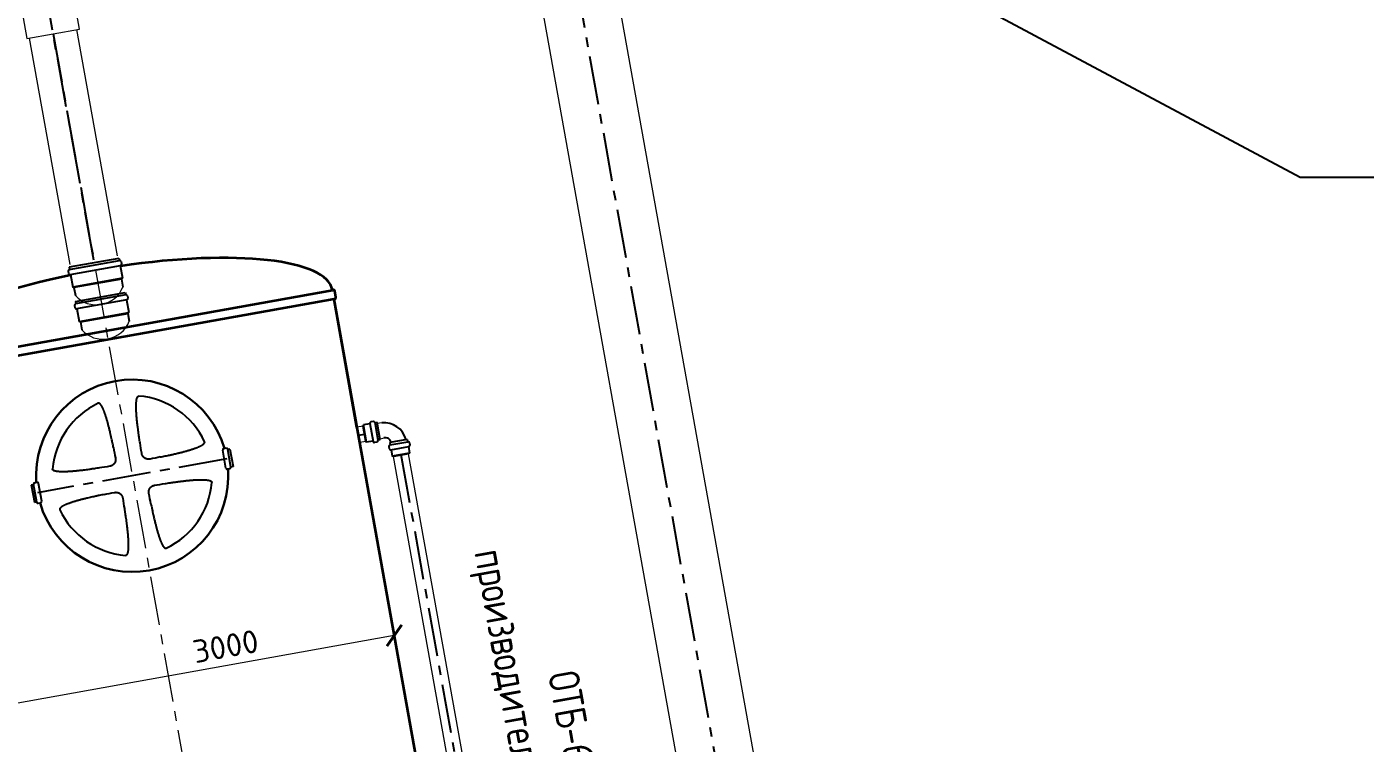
# Model space of a CAD drawing. Header units: millimetres. Extents: x 24859265 to 26550985, y 32092698 to 33532929.
# Drawn here: x 25974170 to 25982907, y 32920440 to 32925113 of the extents above; entities that cross this region are included whole.
import ezdxf
from ezdxf import colors
from ezdxf.entities.mleader import LeaderData, LeaderLine
from ezdxf.math import Vec2, Vec3

# ---------------------------------------------------------------- set-up
doc = ezdxf.new("R2010")
doc.units = ezdxf.units.MM
doc.linetypes.add('осевая', pattern=[50.8, 31.75, -6.35, 6.35, -6.35])
for name, color, linetype in [('Mitat', 1, 'Continuous'), ('Выноски', 7, 'Continuous'), ('Системный слой', 7, 'Continuous')]:
    doc.layers.add(name, color=color, linetype=linetype)
doc.layers.add('Труба профиль', color=7, linetype='Continuous', lineweight=50)
doc.styles.add('ARTEM Arial', font='simplex.shx')
doc.styles.add('ARTEM GOST', font='GOST_0.TTF')
doc.styles.add('GOST 2.304', font='GOST_0.TTF')
doc.styles.get("Standard").update_dxf_attribs({"font": 'arial.ttf'})
doc.dimstyles.new('ARTEM', dxfattribs={"dimtxt": 70, "dimasz": 50, "dimexe": 35, "dimexo": 15, "dimgap": 10, "dimtad": 1, "dimdec": 0, "dimtxsty": 'ARTEM Arial', "dimcen": 2.5, "dimclrd": 7, "dimclre": 7, "dimclrt": 7, "dimadec": 0, "dimazin": 0, "dimtfac": 1, "dimtdec": 0, "dimtmove": 0, "dimatfit": 3, "dimfxl": 1, "dimlwd": 15, "dimlwe": 15, "dimarcsym": 0})
doc.dimstyles.new('STANDARD$0', dxfattribs={"dimscale": 100, "dimtxt": 2.5, "dimasz": 1, "dimexe": 0.5, "dimexo": 2, "dimgap": 1, "dimtad": 1, "dimdec": 0, "dimzin": 0, "dimdsep": 46, "dimtxsty": 'Standard', "dimblk1": 'OBLIQUE', "dimblk2": 'OBLIQUE', "dimsah": 1, "dimcen": 2, "dimadec": 0, "dimazin": 0, "dimtfac": 1, "dimtdec": 4, "dimtofl": 0, "dimtmove": 2, "dimatfit": 3, "dimldrblk": 'OBLIQUE', "dimfxl": 1, "dimtolj": 1, "dimtzin": 0, "dimarcsym": 0})

# ---------------------------------------------------------------- blocks, each defined once
blk = doc.blocks.new('_ArchTick')
at = {"color": 0, "linetype": 'ByBlock', "const_width": 0.15}
blk.add_lwpolyline([(-0.5, -0.5), (0.5, 0.5)], dxfattribs=at)
blk = doc.blocks.new('*D215')
at = {"color": 7, "lineweight": 15, "transparency": 16777216}
for p, q in [((26107247.3, 32925939.7), (26107647.1, 32923711)), ((26104294.4, 32925409.9), (26104694.3, 32923181.2)), ((26107638.3, 32923760.2), (26104685.5, 32923230.5))]:
    blk.add_line(p, q, dxfattribs=at)
at = {"color": 7, "lineweight": 15, "transparency": 16777216, "xscale": 120, "yscale": 120, "zscale": 120}
for p, rotation in [((26107638.3, 32923760.2), 10.17141029970817), ((26104685.5, 32923230.5), 190.1714102997081)]:
    blk.add_blockref('_ArchTick', p, dxfattribs=dict(at, rotation=rotation))
at = {"color": 7, "lineweight": 20, "transparency": 16777216, "insert": (26106537.1, 32923689.7), "char_height": 150, "attachment_point": 5, "rotation": 10.17141, "style": 'ARTEM Arial'}
blk.add_mtext('3000', dxfattribs=at)
blk = doc.blocks.new('*D556')
at = {"color": 0, "lineweight": -2, "transparency": 16777216}
for p, q in [((25972304.7, 32930031.7), (25968929.3, 32929412.8)), ((25969175.2, 32929457.9), (25975256.3, 32896289.3)), ((25978385.8, 32896863), (25975010.3, 32896244.2))]:
    blk.add_line(p, q, dxfattribs=at)
at = {"color": 0, "lineweight": -2, "transparency": 16777216, "xscale": 750.0000000000001, "yscale": 750.0000000000001, "zscale": 750.0000000000001}
for p, rotation in [((25969175.2, 32929457.9), 100.3891302227786), ((25975256.3, 32896289.3), 280.3891302227786)]:
    blk.add_blockref('_ArchTick', p, dxfattribs=dict(at, rotation=rotation))
at = {"color": 0, "transparency": 16777216, "insert": (25973199.3, 32913053.9), "char_height": 1000, "attachment_point": 5, "rotation": 280.38913, "style": 'GOST 2.304'}
blk.add_mtext('\\A1;33722', dxfattribs=at)
blk = doc.blocks.new('_Oblique')
at = {"color": 0, "linetype": 'ByBlock', "lineweight": -2}
blk.add_line((-0.5, -0.5), (0.5, 0.5), dxfattribs=at)
blk = doc.blocks.new('fsadfs')
at = {"color": 1, "linetype": 'осевая', "lineweight": 25, "ltscale": 10}
for p, q in [((8927.3, -30378.6), (3836.6, -2004.1)), ((967.6, -5393.3), (561.5, -3129.5)), ((702.7, -3916.9), (967.6, -5393.3)), ((2694.9, -6534.2), (2734.5, -6527.1)), ((1836, -6688.2), (601, -6909.7)), ((2972.9, -6660.8), (6380.9, -25656.3))]:
    blk.add_line(p, q, dxfattribs=at)
at = {"lineweight": 20}
for p, q in [((9013.2, -29441.3), (4256.8, -2930.5)), ((8521, -29529.6), (3764.6, -3018.8)), ((1122.7, -5365.5), (857.8, -3889.1)), ((812.6, -5421.1), (547.7, -3944.7)), ((2846.9, -6453.8), (2818.1, -6458.9)), ((2725.3, -6475.6), (2685.7, -6482.7)), ((2835.7, -6557.2), (2865.1, -6552)), ((1858, -6633.5), (1858, -6633.5)), ((2703.3, -6580.7), (2742.9, -6573.6)), ((6331.8, -25665.1), (2924.5, -6674)), ((6430.1, -25647.5), (3022.9, -6656.2)), ((1875.5, -6730.9), (1875.5, -6730.9)), ((561.3, -6866.2), (561.3, -6866.2)), ((578.8, -6963.5), (578.8, -6963.5))]:
    blk.add_line(p, q, dxfattribs=at)
at = {"color": 7, "lineweight": 25}
for p, q in [((1131.9, -5380.9), (806.7, -5439.2)), ((807.8, -5454.3), (1136.1, -5395.3)), ((1131.9, -5380.9), (1134.5, -5395.6)), ((1146.2, -5402.4), (1148.9, -5417.4)), ((800.7, -5464.4), (803.4, -5479.4)), ((806.7, -5439.2), (809.3, -5454)), ((813.5, -5486.4), (1141.9, -5427.5)), ((815.1, -5486.2), (830, -5569.1)), ((1140.3, -5427.8), (1155.2, -5510.8)), ((838.4, -5572.1), (830, -5569.1)), ((838.4, -5572.1), (847.6, -5623.5)), ((1148.4, -5516.5), (1155.2, -5510.8)), ((1148.4, -5516.5), (1157.6, -5567.9)), ((848.2, -5663), (1173.4, -5604.6)), ((848.2, -5663), (850.8, -5677.7)), ((1177.6, -5619.1), (849.3, -5678)), ((1183.4, -5651.3), (855, -5710.2)), ((1173.4, -5604.6), (1176, -5619.4)), ((1181.8, -5651.6), (1196.7, -5734.6)), ((1187.7, -5626.1), (1190.4, -5641.2)), ((842.2, -5688.1), (844.9, -5703.2)), ((856.6, -5709.9), (871.5, -5792.9)), ((1189.9, -5740.3), (1196.7, -5734.6)), ((1189.9, -5740.3), (1199.1, -5791.7)), ((879.9, -5795.9), (871.5, -5792.9)), ((879.9, -5795.9), (889.1, -5847.3)), ((2769.8, -6459.7), (2728.3, -6467.1)), ((2769.5, -6458.1), (2790.4, -6574.8)), ((2791.6, -6445.3), (2776.5, -6448)), ((2801.7, -6452.3), (2822.6, -6569.1)), ((2816.7, -6451.2), (2802, -6453.9)), ((2837.1, -6564.8), (2816.7, -6451.2)), ((2725.3, -6475.5), (2728.3, -6467.1)), ((1830.4, -6749.5), (1809.5, -6632.8)), ((1831.5, -6620), (1816.5, -6622.7)), ((1862.6, -6743.7), (1841.6, -6627)), ((1856.7, -6625.9), (1841.9, -6628.6)), ((1856.7, -6625.9), (1877.1, -6739.5)), ((2742.9, -6573.9), (2748.7, -6580.7)), ((2790.1, -6573.3), (2748.7, -6580.7)), ((2815.6, -6579.2), (2800.5, -6581.9)), ((2837.1, -6564.8), (2822.3, -6567.5)), ((2894.1, -6607.8), (2896.8, -6622.8)), ((3013.6, -6562.2), (2900, -6582.6)), ((2900, -6582.6), (2902.7, -6597.4)), ((2901.1, -6597.7), (3017.8, -6576.7)), ((2906.9, -6629.9), (3023.6, -6608.9)), ((2908.4, -6629.6), (2915.9, -6671.1)), ((3013.6, -6562.2), (3016.2, -6577)), ((3022, -6609.2), (3029.5, -6650.7)), ((3027.9, -6583.8), (3030.6, -6598.8)), ((2924.2, -6674.1), (2915.9, -6671.1)), ((3022.7, -6656.4), (3029.5, -6650.7)), ((1855.6, -6753.8), (1840.5, -6756.5)), ((1877.1, -6739.5), (1862.3, -6742.2)), ((559.9, -6858.6), (574.7, -6855.9)), ((559.9, -6858.6), (580.3, -6972.2)), ((595.4, -6971.1), (574.4, -6854.4)), ((581.4, -6844.3), (596.5, -6841.6)), ((627.6, -6965.3), (606.6, -6848.6)), ((580.3, -6972.2), (595.1, -6969.5)), ((605.5, -6978.1), (620.5, -6975.4))]:
    blk.add_line(p, q, dxfattribs=at)
at = {"color": 1, "linetype": 'осевая', "lineweight": 15, "ltscale": 10}
blk.add_line((979.5, -5459), (4422.1, -24663), dxfattribs=at)
at = {"lineweight": 20}
blk.add_lwpolyline([(495.2, -3751), (530.5, -3947.8), (875, -3886), (839.7, -3689.1)], dxfattribs=at)
at = {"lineweight": 35}
for points in [[(-427.8, -6117.3), (2525.1, -5587.6)], [(2535.7, -5646.6), (-417.2, -6176.4)], [(3786.3, -12617.1), (2535.7, -5646.6)], [(2685.6, -6482.1), (2535.7, -5646.6)]]:
    blk.add_lwpolyline(points, dxfattribs=at)
for points in [[(2541.6, -5594.8, 0.414214), (2530, -5586.7), (2525.1, -5587.6)], [(2535.7, -5646.6), (2540.6, -5645.7, 0.414214), (2548.7, -5634.1), (2541.6, -5594.8)]]:
    blk.add_lwpolyline(points, format="xyb", dxfattribs=at)
at = {"color": 7, "lineweight": 25}
for centre, radius, start, end in [((1137.7, -5403.9), 8.7, 10.17141, 100.17141), ((809.3, -5462.8), 8.7, 100.17141, 190.17141), ((812, -5477.9), 8.7, 190.17141, 280.17141), ((1140.4, -5419), 8.7, 280.17141, 10.17141), ((850.8, -5686.6), 8.7, 100.17141, 190.17141), ((1179.1, -5627.7), 8.7, 10.17141, 100.17141), ((1181.8, -5642.7), 8.7, 280.17141, 10.17141), ((853.5, -5701.7), 8.7, 190.17141, 280.17141), ((2778, -6456.6), 8.7, 100.17141, 190.17141), ((2793.1, -6453.9), 8.7, 10.17141, 100.17141), ((2862.8, -6601), 148, 14.61281, 96.13395), ((2871.6, -6588), 36.7, 10.53779, 105.43236), ((1818, -6631.2), 8.7, 100.17141, 190.17141), ((1833.1, -6628.5), 8.7, 10.17141, 100.17141), ((2799, -6573.3), 8.7, 190.17141, 280.17141), ((2814.1, -6570.6), 8.7, 280.17141, 10.17141), ((2902.6, -6606.2), 8.7, 100.17141, 190.17141), ((2905.3, -6621.3), 8.7, 190.17141, 280.17141), ((3019.4, -6585.3), 8.7, 10.17141, 100.17141), ((3022.1, -6600.4), 8.7, 280.17141, 10.17141), ((1839, -6748), 8.7, 190.17141, 280.17141), ((1854, -6745.3), 8.7, 280.17141, 10.17141), ((583, -6852.8), 8.7, 100.17141, 190.17141), ((598, -6850.1), 8.7, 10.17141, 100.17141), ((603.9, -6969.6), 8.7, 190.17141, 280.17141), ((619, -6966.9), 8.7, 280.17141, 10.17141)]:
    blk.add_arc(centre, radius, start, end, dxfattribs=at)
at = {"lineweight": 20}
for centre in [(985.2, -5498.8), (1026.7, -5722.6)]:
    blk.add_arc(centre, 185.8, 222.19001, 338.15281, dxfattribs=at)
at = {"lineweight": 35}
for start_param, end_param in [(0, 1.46044), (1.681155, 3.141593)]:
    blk.add_ellipse((1048.7, -5852.4), major_axis=(1476.4, 264.9), ratio=0.266667, start_param=start_param, end_param=end_param, dxfattribs=at)
at = {"layer": 'Mitat', "color": 7, "lineweight": 25}
for p, q in [((1155.2, -5510.8), (830, -5569.1)), ((1148.4, -5516.5), (838.4, -5572.1)), ((871.5, -5792.9), (1196.7, -5734.6)), ((879.9, -5795.9), (1189.9, -5740.3)), ((2742.9, -6573.9), (2725.3, -6475.5)), ((2748.7, -6580.7), (2728.3, -6467.1)), ((3029.5, -6650.7), (2915.9, -6671.1)), ((3022.7, -6656.4), (2924.2, -6674.1))]:
    blk.add_line(p, q, dxfattribs=at)
at = {"layer": 'Системный слой', "color": 7, "lineweight": 30}
for start, end in [(16.38328, 183.95955), (196.40437, 3.93845)]:
    blk.add_arc((1218.5, -6798.9), 627.4, start, end, dxfattribs=at)
at = {"layer": 'Системный слой', "color": 7, "lineweight": 25}
for start, end in [(25.16569, 85.17713), (115.16569, 175.17713), (295.16569, 355.17713), (205.16569, 265.17713)]:
    blk.add_arc((1218.5, -6798.9), 521.8, start, end, dxfattribs=at)
at = {"layer": 'Системный слой', "color": 7, "lineweight": 25, "extrusion": (0, 0, -1)}
for centre, major_axis, start_param, end_param in [((61.1, -7006.6), (562.8, -3136.9), -1.634239, -1.612784), ((2375.9, -6591.3), (-562.8, 3136.9), -1.528808, -1.507354), ((1010.8, -5641.6), (-3136.9, -562.8), -1.634239, -1.612784), ((1010.8, -5641.6), (-3136.9, -562.8), -1.528808, -1.507354), ((1426.1, -7956.3), (3136.9, 562.8), -1.528808, -1.507354), ((1426.1, -7956.3), (3136.9, 562.8), -1.634239, -1.612784), ((61.1, -7006.6), (562.8, -3136.9), -1.528808, -1.507354), ((2375.9, -6591.3), (-562.8, 3136.9), -1.634239, -1.612784)]:
    blk.add_ellipse(centre, major_axis=major_axis, ratio=0.34202, start_param=start_param, end_param=end_param, dxfattribs=at)
at = {"layer": 'Системный слой', "color": 7, "lineweight": 25}
for points, knots in [([(1269.4, -6584.5), (1268.6, -6579.5), (1267.1, -6569.2), (1265.1, -6556.3), (1263.3, -6544.1), (1261.4, -6531), (1259, -6514.1), (1256.5, -6496), (1254.5, -6480.2), (1252.9, -6467.4), (1251.7, -6456.9), (1250.6, -6446.9), (1249.6, -6437.3), (1248.6, -6427.7), (1247.8, -6418.3), (1247, -6409), (1246.3, -6399.8), (1245.7, -6390.8), (1245.2, -6382.1), (1244.7, -6373.6), (1244.4, -6365.3), (1244.2, -6357.3), (1244.1, -6349.7), (1244.2, -6342.5), (1244.3, -6335.9), (1244.5, -6329.7), (1244.9, -6324), (1245.3, -6318.7), (1245.7, -6313.9), (1246.3, -6309.4), (1246.9, -6305.4), (1247.5, -6301.9), (1248.2, -6298.9), (1248.8, -6296.2), (1249.4, -6293.9), (1250.1, -6292), (1250.7, -6290.3), (1251.3, -6288.8), (1251.9, -6287.5), (1252.4, -6286.4), (1252.9, -6285.5), (1253.3, -6284.7), (1253.7, -6284.1), (1254.1, -6283.6), (1254.4, -6283.1), (1254.8, -6282.7), (1255.1, -6282.3), (1255.4, -6282), (1255.7, -6281.6), (1256, -6281.3), (1256.4, -6281), (1256.8, -6280.7), (1257.2, -6280.4), (1257.7, -6280.1), (1258.2, -6279.8), (1258.9, -6279.5), (1259.7, -6279.2), (1260.4, -6279), (1261.2, -6278.9), (1261.8, -6278.9), (1262.2, -6278.9), (1262.4, -6279)], [0, 0, 0, 0, 3.02765, 6.130095, 7.711356, 10.295721, 13.929306, 17.852185, 21.075848, 23.356556, 25.454567, 27.369743, 29.28457, 31.181263, 33.060102, 34.903414, 36.729231, 38.501691, 40.238572, 41.921872, 43.587415, 45.168284, 46.682445, 48.08064, 49.429669, 50.648002, 51.78422, 52.805921, 53.793743, 54.673452, 55.478237, 56.163293, 56.80467, 57.338103, 57.808296, 58.197357, 58.567882, 58.885925, 59.167818, 59.395948, 59.604956, 59.772794, 59.91893, 60.040332, 60.158922, 60.267663, 60.369344, 60.459616, 60.545402, 60.628157, 60.712316, 60.824376, 60.935003, 61.043224, 61.149462, 61.294441, 61.474783, 61.6447, 61.762042, 61.936931, 62, 62, 62, 62]), ([(1096.2, -6615.6), (1095.1, -6610.6), (1093.1, -6600.4), (1090.4, -6587.6), (1087.9, -6575.6), (1085.1, -6562.7), (1081.5, -6545.9), (1077.5, -6528.1), (1073.9, -6512.6), (1070.9, -6500.1), (1068.4, -6489.7), (1066, -6480), (1063.6, -6470.7), (1061.2, -6461.4), (1058.7, -6452.2), (1056.2, -6443.2), (1053.7, -6434.4), (1051.1, -6425.7), (1048.6, -6417.4), (1046, -6409.2), (1043.4, -6401.3), (1040.8, -6393.8), (1038.2, -6386.6), (1035.7, -6379.9), (1033.3, -6373.7), (1030.9, -6368), (1028.7, -6362.8), (1026.4, -6358), (1024.3, -6353.6), (1022.2, -6349.6), (1020.3, -6346.1), (1018.5, -6343), (1016.8, -6340.4), (1015.3, -6338.1), (1013.9, -6336.2), (1012.6, -6334.6), (1011.5, -6333.2), (1010.4, -6332), (1009.4, -6331), (1008.5, -6330.2), (1007.7, -6329.5), (1007.1, -6328.9), (1006.5, -6328.5), (1005.9, -6328.1), (1005.4, -6327.8), (1005, -6327.5), (1004.5, -6327.3), (1004.1, -6327), (1003.7, -6326.9), (1003.3, -6326.7), (1002.9, -6326.5), (1002.4, -6326.3), (1001.9, -6326.2), (1001.3, -6326.1), (1000.7, -6326), (1000, -6325.9), (999.2, -6325.9), (998.4, -6326), (997.6, -6326.2), (997.1, -6326.4), (996.7, -6326.6), (996.6, -6326.6)], [0, 0, 0, 0, 3.02765, 6.130095, 7.711356, 10.295721, 13.929306, 17.852185, 21.075848, 23.356556, 25.454567, 27.369743, 29.28457, 31.181263, 33.060102, 34.903414, 36.729231, 38.501691, 40.238572, 41.921872, 43.587415, 45.168284, 46.682445, 48.08064, 49.429669, 50.648002, 51.78422, 52.805921, 53.793743, 54.673452, 55.478237, 56.163293, 56.80467, 57.338103, 57.808296, 58.197357, 58.567882, 58.885925, 59.167818, 59.395948, 59.604956, 59.772794, 59.91893, 60.040332, 60.158922, 60.267663, 60.369344, 60.459616, 60.545402, 60.628157, 60.712316, 60.824376, 60.935003, 61.043224, 61.149462, 61.294441, 61.474783, 61.6447, 61.762042, 61.936931, 62, 62, 62, 62]), ([(1401.8, -6676.6), (1407.1, -6675.5), (1417.8, -6673.4), (1434.1, -6670), (1447.9, -6667.1), (1459.2, -6664.6), (1468, -6662.7), (1477.8, -6660.5), (1488.9, -6658), (1501.2, -6655.2), (1512.6, -6652.5), (1523, -6650), (1532.5, -6647.7), (1541.9, -6645.3), (1551.4, -6642.9), (1560.7, -6640.4), (1569.8, -6637.9), (1578.8, -6635.4), (1587.5, -6632.8), (1596, -6630.3), (1604.2, -6627.7), (1612.2, -6625.1), (1619.9, -6622.6), (1627.3, -6620), (1634.2, -6617.5), (1640.6, -6615), (1646.6, -6612.6), (1652.1, -6610.2), (1657.1, -6608), (1661.6, -6605.9), (1665.8, -6603.8), (1669.6, -6601.8), (1672.8, -6599.9), (1675.7, -6598.1), (1678.2, -6596.5), (1680.3, -6595.1), (1682, -6593.8), (1683.5, -6592.5), (1684.8, -6591.4), (1685.9, -6590.4), (1686.8, -6589.5), (1687.6, -6588.6), (1688.2, -6587.9), (1688.7, -6587.3), (1689.1, -6586.7), (1689.4, -6586.2), (1689.7, -6585.7), (1690, -6585.3), (1690.2, -6584.8), (1690.4, -6584.5), (1690.6, -6584.1), (1690.8, -6583.7), (1690.9, -6583.3), (1691.1, -6582.8), (1691.2, -6582.3), (1691.4, -6581.8), (1691.5, -6581.2), (1691.5, -6580.5), (1691.5, -6579.6), (1691.4, -6578.9), (1691.2, -6578.1), (1691, -6577.5), (1690.8, -6577.1), (1690.8, -6577)], [0, 0, 0, 0, 3.294372, 6.658592, 10.121593, 11.902894, 13.727108, 15.565806, 18.089199, 20.650882, 23.250738, 25.227925, 27.214477, 29.207845, 31.198516, 33.161939, 35.100749, 36.992852, 38.86301, 40.668913, 42.43271, 44.134312, 45.815956, 47.40632, 48.925529, 50.321905, 51.666806, 52.875385, 53.998684, 55.003566, 55.973887, 56.834853, 57.620252, 58.285215, 58.906539, 59.421027, 59.873097, 60.246259, 60.602155, 60.908041, 61.180307, 61.401463, 61.604048, 61.767517, 61.910185, 62.028901, 62.14479, 62.250718, 62.349589, 62.437156, 62.520317, 62.600986, 62.683377, 62.794474, 62.904935, 63.013803, 63.122506, 63.271682, 63.45784, 63.633238, 63.754366, 63.934896, 64, 64, 64, 64]), ([(1109.4, -6682.6), (1109.6, -6683.4), (1109.9, -6685.1), (1110.2, -6687.6), (1110.3, -6690.1), (1110.4, -6692.6), (1110.3, -6695.1), (1110.1, -6697.7), (1109.8, -6700.2), (1109.3, -6702.6), (1108.7, -6705.1), (1107.9, -6707.4), (1107.1, -6709.6), (1106.2, -6711.8), (1105.1, -6713.9), (1104, -6715.8), (1102.9, -6717.6), (1101.5, -6719.5), (1100.2, -6721.2), (1098.7, -6722.9), (1097.1, -6724.6), (1095.2, -6726.3), (1093.3, -6727.8), (1091.5, -6729.2), (1089.6, -6730.5), (1087.7, -6731.5), (1085.5, -6732.7), (1083.7, -6733.6), (1081.5, -6734.4), (1079.6, -6735.2), (1077.1, -6735.9), (1074.3, -6736.6), (1072.4, -6737), (1071.5, -6737.1)], [0, 0, 0, 0, 1.160825, 2.293619, 3.435628, 4.588757, 5.746252, 6.905358, 8.060478, 9.206889, 10.341203, 11.457205, 12.554205, 13.633169, 14.695741, 15.717068, 16.69175, 17.601108, 18.876909, 19.676175, 20.71619, 22.027068, 23.211446, 23.982012, 25.113816, 26.386625, 26.915982, 28.452958, 29.235773, 30.022226, 31.353686, 32.71083, 34, 34, 34, 34]), ([(1334.8, -6689.9), (1334, -6690.1), (1332.3, -6690.3), (1329.9, -6690.6), (1327.4, -6690.8), (1324.8, -6690.9), (1322.3, -6690.8), (1319.8, -6690.6), (1317.3, -6690.2), (1314.8, -6689.7), (1312.4, -6689.1), (1310, -6688.4), (1307.8, -6687.6), (1305.6, -6686.6), (1303.5, -6685.6), (1301.6, -6684.5), (1299.7, -6683.3), (1298, -6682.1), (1296.4, -6680.8), (1294.8, -6679.4), (1293.3, -6678), (1291.8, -6676.5), (1290.6, -6675.1), (1289.3, -6673.4), (1287.9, -6671.5), (1286.5, -6669.2), (1285.2, -6666.8), (1284.2, -6664.8), (1283.2, -6662.6), (1282.3, -6660.2), (1281.4, -6657.3), (1280.8, -6654.5), (1280.4, -6652.8), (1280.3, -6651.9)], [0, 0, 0, 0, 1.160827, 2.293622, 3.43563, 4.588756, 5.746246, 6.905348, 8.060469, 9.206891, 10.341224, 11.457239, 12.554235, 13.633163, 14.697615, 15.730559, 16.730575, 17.684561, 18.604883, 19.490061, 20.578623, 21.459916, 22.381037, 23.113319, 24.320591, 25.627437, 26.832376, 28.012841, 28.720001, 30.061886, 31.592299, 32.799071, 34, 34, 34, 34]), ([(1004.1, -6748), (998.6, -6748.8), (987.7, -6750.5), (974, -6752.6), (962.4, -6754.3), (952.8, -6755.7), (940.6, -6757.5), (926.2, -6759.5), (909.8, -6761.7), (894.9, -6763.5), (882, -6765.1), (871.3, -6766.3), (861.3, -6767.4), (851.7, -6768.4), (842.1, -6769.3), (832.8, -6770.1), (823.5, -6770.8), (814.5, -6771.5), (805.7, -6772), (797.2, -6772.5), (788.9, -6772.9), (780.8, -6773.1), (773.1, -6773.3), (765.8, -6773.3), (758.9, -6773.2), (752.5, -6773), (746.5, -6772.8), (741.1, -6772.4), (736.1, -6772), (731.5, -6771.5), (727.2, -6770.9), (723.5, -6770.3), (720.2, -6769.7), (717.3, -6769), (714.8, -6768.4), (712.7, -6767.7), (710.8, -6767.1), (709.2, -6766.5), (707.8, -6765.9), (706.6, -6765.4), (705.6, -6764.8), (704.7, -6764.4), (704, -6763.9), (703.4, -6763.5), (702.9, -6763.2), (702.5, -6762.8), (702.1, -6762.5), (701.7, -6762.2), (701.4, -6761.9), (701.1, -6761.6), (700.8, -6761.3), (700.5, -6761), (700.2, -6760.6), (699.9, -6760.2), (699.6, -6759.7), (699.3, -6759.2), (699, -6758.5), (698.7, -6757.7), (698.6, -6757), (698.5, -6756.2), (698.5, -6755.6), (698.5, -6755.2), (698.5, -6755.1)], [0, 0, 0, 0, 3.289426, 6.641073, 8.341944, 10.288254, 12.467464, 15.73036, 19.040043, 22.396272, 24.748618, 26.9013, 28.85179, 30.799553, 32.720392, 34.61697, 36.467565, 38.296603, 40.062486, 41.787015, 43.450467, 45.094385, 46.649301, 48.134932, 49.501134, 50.817333, 52.001692, 53.103719, 54.091658, 55.04643, 55.895777, 56.672128, 57.331893, 57.949266, 58.462051, 58.913492, 59.286861, 59.642661, 59.947993, 60.219335, 60.439132, 60.640228, 60.80198, 60.942837, 61.059698, 61.173776, 61.278051, 61.375378, 61.461577, 61.543439, 61.622848, 61.70395, 61.81331, 61.922045, 62.029212, 62.136217, 62.283062, 62.466311, 62.638969, 62.758204, 62.935914, 63, 63, 63, 63]), ([(1327.5, -6915.3), (1327.4, -6914.5), (1327.1, -6912.8), (1326.8, -6910.3), (1326.6, -6907.8), (1326.6, -6905.3), (1326.6, -6902.7), (1326.9, -6900.2), (1327.2, -6897.7), (1327.7, -6895.2), (1328.3, -6892.8), (1329, -6890.5), (1329.9, -6888.2), (1330.8, -6886.1), (1331.8, -6884), (1333, -6882), (1334.1, -6880.2), (1335.4, -6878.5), (1336.6, -6876.9), (1338, -6875.3), (1339.4, -6873.8), (1341, -6872.3), (1342.4, -6871.1), (1344, -6869.8), (1345.9, -6868.4), (1348.2, -6866.9), (1350.6, -6865.6), (1352.6, -6864.6), (1354.8, -6863.7), (1357.2, -6862.8), (1360.1, -6861.9), (1362.9, -6861.2), (1364.6, -6860.9), (1365.5, -6860.7)], [0, 0, 0, 0, 1.160827, 2.293622, 3.43563, 4.588756, 5.746246, 6.905348, 8.060469, 9.206891, 10.341224, 11.457239, 12.554235, 13.633163, 14.697615, 15.730559, 16.730575, 17.684561, 18.604883, 19.490061, 20.578623, 21.459916, 22.381037, 23.113319, 24.320591, 25.627437, 26.832376, 28.012841, 28.720001, 30.061886, 31.592299, 32.799071, 34, 34, 34, 34]), ([(1432.9, -6849.9), (1438.3, -6849.1), (1449.1, -6847.4), (1465.5, -6844.9), (1479.5, -6842.8), (1491, -6841.2), (1499.9, -6839.9), (1508.9, -6838.7), (1518.1, -6837.4), (1527.4, -6836.2), (1536.9, -6835), (1546.5, -6833.8), (1556.2, -6832.7), (1565.9, -6831.6), (1575.7, -6830.5), (1585.4, -6829.5), (1595, -6828.6), (1604.5, -6827.8), (1613.8, -6827), (1622.8, -6826.4), (1631.7, -6825.8), (1640.3, -6825.4), (1648.7, -6825), (1656.8, -6824.8), (1664.6, -6824.6), (1671.9, -6824.6), (1678.8, -6824.7), (1685.3, -6824.9), (1691.2, -6825.2), (1696.6, -6825.5), (1701.6, -6826), (1706.2, -6826.5), (1710.4, -6827.1), (1714, -6827.7), (1717.3, -6828.3), (1720.1, -6829), (1722.5, -6829.6), (1724.6, -6830.2), (1726.4, -6830.9), (1727.9, -6831.4), (1729.3, -6832), (1730.4, -6832.6), (1731.4, -6833.1), (1732.3, -6833.5), (1733, -6834), (1733.5, -6834.4), (1734, -6834.7), (1734.5, -6835), (1734.9, -6835.4), (1735.2, -6835.7), (1735.6, -6836), (1735.9, -6836.3), (1736.1, -6836.6), (1736.4, -6836.9), (1736.8, -6837.3), (1737.1, -6837.7), (1737.4, -6838.2), (1737.7, -6838.7), (1738, -6839.4), (1738.2, -6840.1), (1738.4, -6840.9), (1738.5, -6841.7), (1738.5, -6842.3), (1738.5, -6842.7), (1738.5, -6842.8)], [0, 0, 0, 0, 3.346522, 6.766848, 10.291529, 12.10647, 13.966728, 15.842272, 17.760329, 19.705723, 21.690551, 23.687495, 25.705597, 27.732688, 29.765616, 31.795276, 33.795524, 35.769581, 37.694349, 39.596139, 41.431301, 43.222957, 44.950628, 46.657893, 48.27186, 49.813093, 51.228677, 52.591625, 53.814671, 54.950111, 55.963708, 56.941681, 57.807329, 58.595452, 59.260387, 59.880783, 60.393124, 60.842571, 61.213062, 61.566815, 61.871519, 62.143339, 62.364996, 62.568381, 62.733225, 62.877534, 62.998106, 63.115804, 63.223386, 63.323799, 63.412733, 63.497193, 63.579124, 63.662803, 63.775637, 63.887825, 63.998395, 64.108796, 64.260302, 64.449369, 64.627508, 64.750528, 64.933879, 65, 65, 65, 65]), ([(1035.1, -6921.3), (1029.9, -6922.3), (1019.3, -6924.5), (1005.9, -6927.3), (994.7, -6929.6), (985.3, -6931.6), (973.4, -6934.2), (959.3, -6937.3), (943.3, -6940.9), (928.7, -6944.3), (916, -6947.4), (905.6, -6949.9), (895.8, -6952.4), (886.4, -6954.8), (877.1, -6957.3), (868, -6959.8), (859.1, -6962.3), (850.3, -6964.8), (841.8, -6967.4), (833.6, -6969.9), (825.5, -6972.5), (817.8, -6975.1), (810.4, -6977.7), (803.5, -6980.2), (796.9, -6982.7), (790.9, -6985.1), (785.4, -6987.4), (780.4, -6989.7), (775.7, -6991.8), (771.5, -6993.9), (767.7, -6996), (764.4, -6997.9), (761.5, -6999.6), (759, -7001.2), (756.8, -7002.7), (755.1, -7004.1), (753.5, -7005.3), (752.2, -7006.4), (751.1, -7007.5), (750.2, -7008.4), (749.4, -7009.2), (748.8, -7010), (748.3, -7010.6), (747.9, -7011.2), (747.5, -7011.7), (747.2, -7012.2), (747, -7012.6), (746.7, -7013), (746.5, -7013.4), (746.4, -7013.8), (746.2, -7014.2), (746, -7014.6), (745.9, -7015.1), (745.7, -7015.6), (745.6, -7016.1), (745.5, -7016.7), (745.4, -7017.4), (745.5, -7018.3), (745.6, -7019), (745.8, -7019.8), (746, -7020.4), (746.1, -7020.7), (746.2, -7020.8)], [0, 0, 0, 0, 3.218923, 6.506826, 8.178508, 10.098303, 12.252324, 15.489576, 18.77979, 22.122744, 24.473336, 26.627827, 28.584132, 30.538174, 32.467068, 34.373014, 36.235157, 38.076608, 39.857077, 41.597492, 43.27857, 44.940532, 46.513958, 48.018144, 49.402538, 50.736545, 51.936949, 53.053667, 54.053979, 55.020167, 55.878253, 56.661609, 57.325775, 57.946675, 58.461223, 58.913538, 59.286894, 59.642684, 59.948009, 60.219346, 60.43914, 60.640233, 60.801982, 60.942838, 61.059698, 61.173776, 61.278051, 61.375378, 61.461577, 61.543439, 61.622847, 61.70395, 61.81331, 61.922045, 62.029212, 62.136217, 62.283062, 62.466311, 62.638969, 62.758204, 62.935914, 63, 63, 63, 63]), ([(1102.1, -6908), (1103, -6907.8), (1104.6, -6907.6), (1107.1, -6907.3), (1109.6, -6907.1), (1112.1, -6907), (1114.7, -6907.1), (1117.2, -6907.3), (1119.7, -6907.7), (1122.2, -6908.1), (1124.6, -6908.8), (1126.9, -6909.5), (1129.2, -6910.3), (1131.4, -6911.3), (1133.4, -6912.3), (1135.4, -6913.4), (1137.3, -6914.6), (1139, -6915.8), (1140.6, -6917.1), (1142.2, -6918.5), (1143.7, -6919.9), (1145.1, -6921.4), (1146.3, -6922.8), (1147.6, -6924.5), (1149, -6926.4), (1150.5, -6928.7), (1151.8, -6931), (1152.8, -6933.1), (1153.7, -6935.3), (1154.7, -6937.7), (1155.5, -6940.6), (1156.2, -6943.4), (1156.5, -6945.1), (1156.7, -6945.9)], [0, 0, 0, 0, 1.160827, 2.293622, 3.43563, 4.588756, 5.746246, 6.905348, 8.060469, 9.206891, 10.341224, 11.457239, 12.554235, 13.633163, 14.697615, 15.730559, 16.730575, 17.684561, 18.604883, 19.490061, 20.578623, 21.459916, 22.381037, 23.113319, 24.320591, 25.627437, 26.832376, 28.012841, 28.720001, 30.061886, 31.592299, 32.799071, 34, 34, 34, 34]), ([(1340.8, -6982.3), (1341.8, -6987.4), (1344, -6997.8), (1346.7, -7010.9), (1349.3, -7023.2), (1352.1, -7036.4), (1355.8, -7053.4), (1359.9, -7071.5), (1363.5, -7087.3), (1366.5, -7099.9), (1369.1, -7110.4), (1371.6, -7120.2), (1374, -7129.6), (1376.4, -7138.9), (1378.9, -7148.1), (1381.5, -7157.1), (1384, -7165.9), (1386.5, -7174.5), (1389.1, -7182.8), (1391.7, -7190.9), (1394.3, -7198.7), (1396.9, -7206.2), (1399.5, -7213.3), (1402, -7219.9), (1404.4, -7226), (1406.8, -7231.6), (1409, -7236.7), (1411.2, -7241.4), (1413.4, -7245.7), (1415.4, -7249.5), (1417.3, -7252.9), (1419.1, -7255.9), (1420.7, -7258.4), (1422.2, -7260.6), (1423.6, -7262.3), (1424.8, -7263.9), (1425.9, -7265.2), (1427, -7266.3), (1427.9, -7267.2), (1428.8, -7268), (1429.5, -7268.6), (1430.2, -7269.2), (1430.7, -7269.6), (1431.2, -7269.9), (1431.7, -7270.2), (1432.2, -7270.5), (1432.6, -7270.7), (1433, -7270.9), (1433.3, -7271.1), (1433.7, -7271.2), (1434.1, -7271.4), (1434.6, -7271.6), (1435.1, -7271.7), (1435.7, -7271.8), (1436.2, -7271.9), (1437, -7272), (1437.8, -7272), (1438.6, -7271.9), (1439.3, -7271.7), (1439.9, -7271.5), (1440.3, -7271.3), (1440.4, -7271.2)], [0, 0, 0, 0, 3.098261, 6.270257, 7.885874, 10.522158, 14.222088, 18.211189, 21.48322, 23.791405, 25.91056, 27.83924, 29.766287, 31.670808, 33.554374, 35.397495, 37.221269, 38.987539, 40.715871, 42.387727, 44.041242, 45.608249, 47.107289, 48.488328, 49.8195, 51.017864, 52.132795, 53.131323, 54.095468, 54.950922, 55.731334, 56.392139, 57.009565, 57.520478, 57.969136, 58.338887, 58.691133, 58.993238, 59.261551, 59.478662, 59.677208, 59.836711, 59.975492, 60.090496, 60.202763, 60.305383, 60.401166, 60.485997, 60.56656, 60.644707, 60.724522, 60.832147, 60.939155, 61.044621, 61.149928, 61.294442, 61.474783, 61.6447, 61.762042, 61.936931, 62, 62, 62, 62]), ([(1167.5, -7013.4), (1168.3, -7018.6), (1170, -7029), (1172, -7042.3), (1173.8, -7054.7), (1175.8, -7068), (1178.2, -7085.3), (1180.7, -7103.7), (1182.7, -7119.7), (1184.3, -7132.6), (1185.5, -7143.3), (1186.6, -7153.3), (1187.6, -7163), (1188.6, -7172.6), (1189.4, -7182.1), (1190.2, -7191.4), (1190.9, -7200.6), (1191.5, -7209.5), (1191.9, -7218.2), (1192.3, -7226.7), (1192.6, -7234.9), (1192.8, -7242.9), (1192.8, -7250.3), (1192.8, -7257.4), (1192.6, -7264), (1192.3, -7270.1), (1192, -7275.6), (1191.6, -7280.8), (1191.1, -7285.5), (1190.5, -7289.9), (1189.9, -7293.7), (1189.2, -7297.1), (1188.6, -7300), (1187.9, -7302.6), (1187.3, -7304.7), (1186.7, -7306.6), (1186.1, -7308.2), (1185.5, -7309.6), (1184.9, -7310.8), (1184.4, -7311.9), (1183.9, -7312.7), (1183.5, -7313.4), (1183.1, -7314), (1182.7, -7314.5), (1182.4, -7314.9), (1182.1, -7315.3), (1181.7, -7315.7), (1181.4, -7316), (1181.2, -7316.3), (1180.9, -7316.6), (1180.5, -7316.9), (1180.1, -7317.2), (1179.7, -7317.5), (1179.3, -7317.8), (1178.7, -7318.1), (1178.1, -7318.4), (1177.3, -7318.7), (1176.5, -7318.9), (1175.7, -7319), (1175.1, -7319), (1174.7, -7318.9), (1174.6, -7318.9)], [0, 0, 0, 0, 3.098261, 6.270257, 7.885874, 10.522158, 14.222088, 18.211189, 21.48322, 23.791405, 25.91056, 27.83924, 29.766287, 31.670808, 33.554374, 35.397495, 37.221271, 38.987539, 40.715869, 42.387727, 44.041242, 45.608249, 47.107289, 48.488328, 49.8195, 51.017864, 52.132795, 53.131323, 54.095468, 54.950922, 55.731334, 56.392139, 57.009565, 57.520478, 57.969136, 58.338887, 58.691133, 58.993238, 59.261551, 59.478662, 59.677208, 59.836711, 59.975492, 60.090496, 60.202763, 60.305383, 60.401166, 60.485997, 60.56656, 60.644707, 60.724522, 60.832147, 60.939155, 61.044621, 61.149928, 61.294442, 61.474783, 61.6447, 61.762042, 61.936931, 62, 62, 62, 62])]:
    blk.add_open_spline(points, degree=3, knots=knots, dxfattribs=at)
at = {"lineweight": 20, "insert": (3965.9, -7153.6), "char_height": 200, "width": 3508.954, "attachment_point": 1, "rotation": 280.17141, "style": 'ARTEM GOST'}
blk.add_mtext('\\pi918.17;ОТБ-60 (3,0х8,0), \\P\\pi49.688;производительностью 56-60 л/с', dxfattribs=at)
at = {"lineweight": 20}
dim = blk.add_linear_dim(base=(-23.5, -8370.6), p1=(2535.7, -5646.6), p2=(-417.2, -6176.4), angle=10.17141, dimstyle='ARTEM', override={"dimtxt": 150, "dimasz": 120, "dimexe": 50, "dimgap": 50, "dimblk1": 'ArchTick', "dimblk2": 'ArchTick', "dimsah": 1}, dxfattribs=at)
dim.commit()
dim.dimension.update_dxf_attribs({"geometry": '*D215', "text_midpoint": (1850.2, -8034.5), "dimtype": 128, "insert": (-26104708.9, -32931601.1)})

msp = doc.modelspace()

# ---------------------------------------------------------------- block references
at = {"layer": 'Труба профиль'}
msp.add_blockref('fsadfs', (25973640.1473, 32928983.9906), dxfattribs=at)

# ---------------------------------------------------------------- dimensions: what is measured, and where the dimension line sits
dim = msp.add_aligned_dim(p1=(25973288.3257, 32930212.0175), p2=(25979369.4097, 32897043.3575), distance=-4181.715, dimstyle='STANDARD$0', override={"dimscale": 500, "dimtxt": 2, "dimasz": 1.5, "dimtxsty": 'GOST 2.304', "dimblk1": 'ArchTick', "dimblk2": 'ArchTick'})
dim.commit()
dim.dimension.update_dxf_attribs({"geometry": '*D556', "text_midpoint": (25973199.3147, 32913053.9207)})

# ---------------------------------------------------------------- leaders
at = {"layer": 'Выноски', "color": 0, "lineweight": -2}
ml = msp.add_multileader_mtext('Standard', dxfattribs=at)
ml.set_content('{\\C0;Пр. КК-18\\P%%C1000}', color=5, style='GOST 2.304')
ml.set_leader_properties(lineweight=-3)
ml.build(insert=Vec2(0, 0))
ml.multileader.update_dxf_attribs({"text_left_attachment_type": 6, "text_right_attachment_type": 6, "dogleg_length": 1, "arrow_head_size": 1250, "scale": 500})
ctx = ml.context
ctx.base_point, ctx.scale, ctx.char_height, ctx.arrow_head_size, ctx.landing_gap_size, ctx.plane_origin = Vec3(25982582.4957, 32924132.5434, 4288), 500, 1250, 1250, 900, Vec3(25981455.1213, 32906845.3718, 4288)
ctx.left_attachment, ctx.right_attachment, ctx.text_align_type = 6, 6, 1
notes = []
notes.append((ctx, [(0, (1, 1, 0), (25982482.6479, 32924132.5434, 4288), (1, 0), 99.8478, [(1, [(25978022.5134, 32926513.5714, 4288)], 0, [])])]))
ctx.mtext.insert, ctx.mtext.alignment, ctx.mtext.flow_direction = Vec3(25986361.9599, 32925632.5434, 4288), 2, 5
for ctx, leaders in notes:
    for number, flags, end, landing, length, lines in leaders:
        leader = LeaderData()
        leader.index, (leader.has_last_leader_line, leader.has_dogleg_vector, leader.attachment_direction) = number, flags
        leader.last_leader_point, leader.dogleg_vector, leader.dogleg_length = Vec3(end), Vec3(landing), length
        for number, points, colour, breaks in lines:
            line = LeaderLine()
            line.index, line.vertices, line.color, line.breaks = number, Vec3.list(points), colors.encode_raw_color(colour), breaks
            leader.lines.append(line)
        ctx.leaders.append(leader)

doc.saveas('drawing.dxf')
